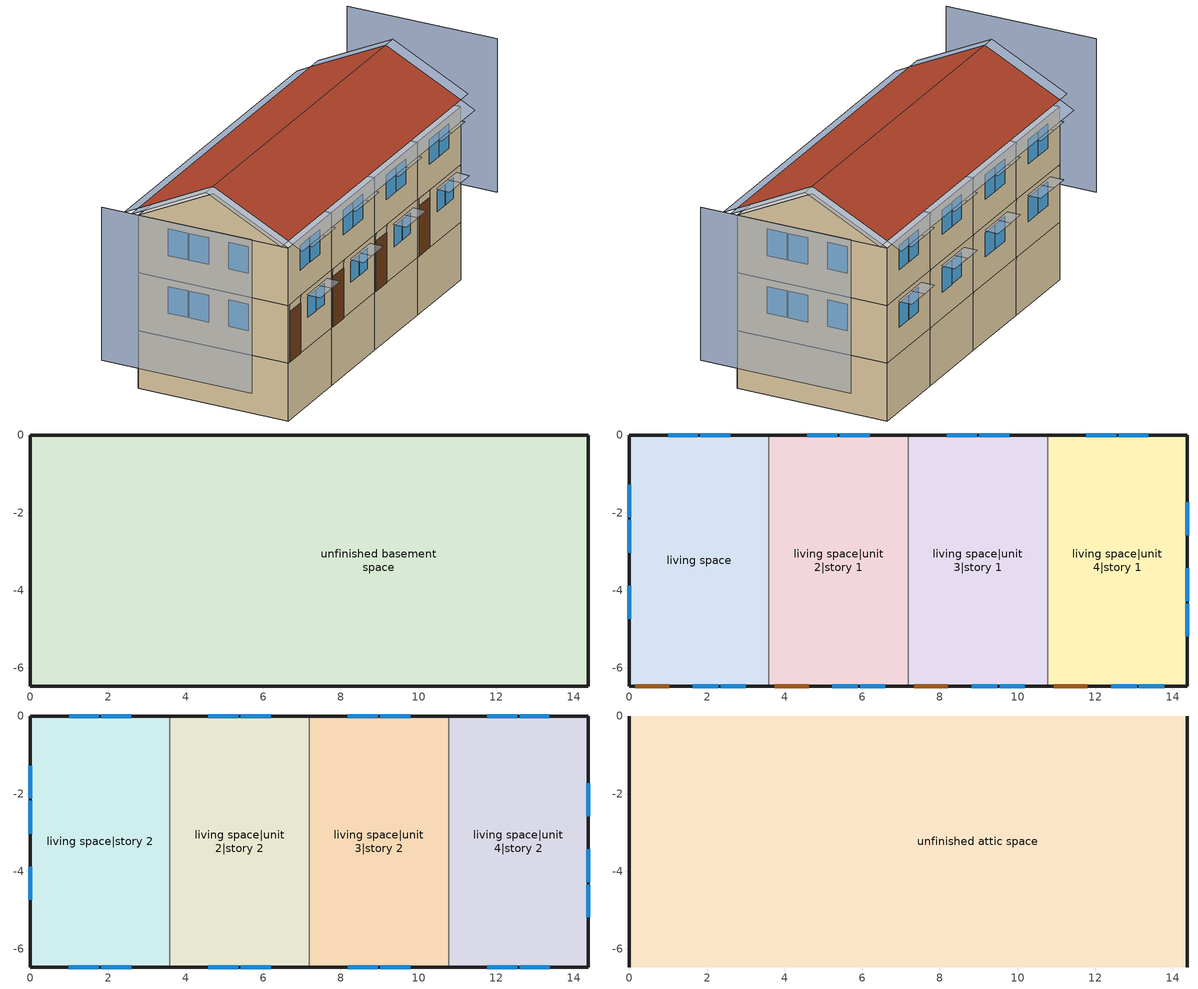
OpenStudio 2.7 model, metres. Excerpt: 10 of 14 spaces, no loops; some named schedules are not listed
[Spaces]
unfinished basement space
 floor foundation (FloorFndGrndUnfinB): 0,-6.47 0,0 3.59,0 3.59,-6.47 z-2.44
 floor foundation (FloorFndGrndUnfinB 3): 3.59,-6.47 3.59,0 7.18,0 7.18,-6.47 z-2.44
 floor foundation (FloorFndGrndUnfinB 1): 7.18,-6.47 7.18,0 10.78,0 10.78,-6.47 z-2.44
 floor foundation (FloorFndGrndUnfinB 2): 10.78,-6.47 10.78,0 14.37,0 14.37,-6.47 z-2.44
 wall foundation (WallFndGrndUnfinB): 3.59,0 0,0 0,-6.47 3.59,-6.47 z-2.44:0
 wall foundation (WallFndGrndUnfinB 3): 7.18,0 3.59,0 / 3.59,-6.47 7.18,-6.47 z-2.44:0
 wall foundation (WallFndGrndUnfinB 1): 10.78,0 7.18,0 / 7.18,-6.47 10.78,-6.47 z-2.44:0
 wall foundation (WallFndGrndUnfinB 2): 10.78,-6.47 14.37,-6.47 14.37,0 10.78,0 z-2.44:0
living space
 floor to unfinished basement space (FloorUnfinBInsFin Reversed): 0,-6.47 0,0 3.59,0 3.59,-6.47 z0
 wall outside (WallExtInsFin): 3.59,0 0,0 0,-6.47 0.13,-6.47 1.05,-6.47 3.59,-6.47 z0:2.44
 wall to living space|unit 2|story 1 (WallIntFinUninsFin Reversed): 3.59,-6.47 3.59,0 z0:2.44
 window (WindowConstruction): 1.64,-6.47 2.29,-6.47 / 2.35,-6.47 3,-6.47 z1.26:2.13; 2.6,0 1.83,0 / 1.77,0 1,0 z1.11:2.13; 0,-1.28 0,-2.12 / 0,-2.19 0,-3.03 / 0,-3.89 0,-4.73 z1.01:2.13
 door (Door): 0.15,-6.47 1.02,-6.47 z0:2.13
living space|unit 2|story 1
 floor to unfinished basement space (FloorUnfinBInsFin Reversed): 3.59,-6.47 3.59,0 7.18,0 7.18,-6.47 z0
 wall outside (WallExtInsFin): 7.18,0 3.59,0 / 3.59,-6.47 3.72,-6.47 4.64,-6.47 7.18,-6.47 z0:2.44
 wall to living space|unit 3|story 1 (WallIntFinUninsFin Reversed): 7.18,-6.47 7.18,0 z0:2.44
 window (WindowConstruction): 5.23,-6.47 5.88,-6.47 / 5.94,-6.47 6.6,-6.47 z1.26:2.13; 6.19,0 5.42,0 / 5.36,0 4.59,0 z1.11:2.13
 door (Door): 3.74,-6.47 4.62,-6.47 z0:2.13
living space|unit 3|story 1
 floor to unfinished basement space (FloorUnfinBInsFin Reversed): 7.18,-6.47 7.18,0 10.78,0 10.78,-6.47 z0
 wall outside (WallExtInsFin): 10.78,0 7.18,0 / 7.18,-6.47 7.31,-6.47 8.23,-6.47 10.78,-6.47 z0:2.44
 wall to living space|unit 4|story 1 (WallIntFinUninsFin Reversed): 10.78,-6.47 10.78,0 z0:2.44
 window (WindowConstruction): 8.82,-6.47 9.47,-6.47 / 9.54,-6.47 10.19,-6.47 z1.26:2.13; 9.78,0 9.01,0 / 8.95,0 8.18,0 z1.11:2.13
 door (Door): 7.34,-6.47 8.21,-6.47 z0:2.13
living space|unit 4|story 1
 floor to unfinished basement space (FloorUnfinBInsFin Reversed): 10.78,-6.47 10.78,0 14.37,0 14.37,-6.47 z0
 wall outside (WallExtInsFin): 10.78,-6.47 10.9,-6.47 11.82,-6.47 14.37,-6.47 14.37,0 10.78,0 z0:2.44
 window (WindowConstruction): 12.41,-6.47 13.07,-6.47 / 13.13,-6.47 13.78,-6.47 z1.26:2.13; 13.37,0 12.6,0 / 12.54,0 11.77,0 z1.11:2.13; 14.37,-5.18 14.37,-4.34 / 14.37,-4.28 14.37,-3.44 / 14.37,-2.58 14.37,-1.73 z1.01:2.13
 door (Door): 10.93,-6.47 11.8,-6.47 z0:2.13
living space|story 2
 floor to living space (FloorFinUninsFin): 0,-6.47 0,0 3.59,0 3.59,-6.47 z2.44
 wall outside (WallExtInsFin): 3.59,0 0,0 0,-6.47 3.59,-6.47 z2.44:4.88
 wall to living space|unit 2|story 2 (WallIntFinUninsFin Reversed): 3.59,-6.47 3.59,0 z2.44:4.88
 window (WindowConstruction): 0.99,-6.47 1.77,-6.47 / 1.83,-6.47 2.6,-6.47 z3.54:4.57; 2.6,0 1.83,0 / 1.77,0 1,0 z3.55:4.57; 0,-1.28 0,-2.12 / 0,-2.19 0,-3.03 / 0,-3.89 0,-4.73 z3.45:4.57
living space|unit 2|story 2
 floor to living space|unit 2|story 1 (FloorFinUninsFin): 3.59,-6.47 3.59,0 7.18,0 7.18,-6.47 z2.44
 wall outside (WallExtInsFin): 7.18,0 3.59,0 / 3.59,-6.47 7.18,-6.47 z2.44:4.88
 wall to living space|unit 3|story 2 (WallIntFinUninsFin Reversed): 7.18,-6.47 7.18,0 z2.44:4.88
 window (WindowConstruction): 4.58,-6.47 5.36,-6.47 / 5.42,-6.47 6.2,-6.47 z3.54:4.57; 6.19,0 5.42,0 / 5.36,0 4.59,0 z3.55:4.57
living space|unit 3|story 2
 floor to living space|unit 3|story 1 (FloorFinUninsFin): 7.18,-6.47 7.18,0 10.78,0 10.78,-6.47 z2.44
 wall outside (WallExtInsFin): 10.78,0 7.18,0 / 7.18,-6.47 10.78,-6.47 z2.44:4.88
 wall to living space|unit 4|story 2 (WallIntFinUninsFin Reversed): 10.78,-6.47 10.78,0 z2.44:4.88
 window (WindowConstruction): 8.17,-6.47 8.95,-6.47 / 9.01,-6.47 9.79,-6.47 z3.54:4.57; 9.78,0 9.01,0 / 8.95,0 8.18,0 z3.55:4.57
living space|unit 4|story 2
 floor to living space|unit 4|story 1 (FloorFinUninsFin): 10.78,-6.47 10.78,0 14.37,0 14.37,-6.47 z2.44
 wall outside (WallExtInsFin): 10.78,-6.47 14.37,-6.47 14.37,0 10.78,0 z2.44:4.88
 window (WindowConstruction): 11.76,-6.47 12.54,-6.47 / 12.6,-6.47 13.38,-6.47 z3.54:4.57; 13.37,0 12.6,0 / 12.54,0 11.77,0 z3.55:4.57; 14.37,-5.18 14.37,-4.34 / 14.37,-4.28 14.37,-3.44 / 14.37,-2.58 14.37,-1.73 z3.45:4.57
unfinished attic space
 floor to living space|story 2 (FloorFinInsUnfinAttic): 3.59,0 3.59,-6.47 0,-6.47 0,0 z4.88
 floor to living space|unit 2|story 2 (FloorFinInsUnfinAttic): 7.18,0 7.18,-6.47 3.59,-6.47 3.59,0 z4.88
 floor to living space|unit 3|story 2 (FloorFinInsUnfinAttic): 10.78,0 10.78,-6.47 7.18,-6.47 7.18,0 z4.88
 floor to living space|unit 4|story 2 (FloorFinInsUnfinAttic): 14.37,0 14.37,-6.47 10.78,-6.47 10.78,0 z4.88
 wall outside (WallExtUninsUnfin): 0,-3.23,6.49 0,0,4.88 0,-6.47,4.88; 14.37,-3.23,6.49 14.37,-6.47,4.88 14.37,0,4.88
 roof outside (RoofUnfinInsExt): 0,-3.23,6.8 14.37,-3.23,6.8 14.37,0,5.18 0,0,5.18; 14.37,-3.23,6.8 0,-3.23,6.8 0,-6.47,5.18 14.37,-6.47,5.18
shading: -3.05,0 -3.05,-6.47 / 17.42,-6.47 17.42,0 z0:6.49; -0.61,0,5.18 -0.61,-3.23,6.8 0,-3.23,6.8 0,0,5.18; 14.98,-3.23,6.8 14.98,0,5.18 14.37,0,5.18 14.37,-3.23,6.8; 14.37,0.61,4.88 0,0.61,4.88 0,0,5.18 14.37,0,5.18; 14.98,-6.47,5.18 14.98,-3.23,6.8 14.37,-3.23,6.8 14.37,-6.47,5.18; -0.61,-3.23,6.8 -0.61,-6.47,5.18 0,-6.47,5.18 0,-3.23,6.8; 0,-7.08,4.88 14.37,-7.08,4.88 14.37,-6.47,5.18 0,-6.47,5.18; 6.75,-6.47 5.79,-6.47 5.79,-7.08 6.75,-7.08 z2.29; 5.51,-6.47 4.43,-6.47 4.43,-7.08 5.51,-7.08 z4.72; 1.92,-6.47 0.84,-6.47 0.84,-7.08 1.92,-7.08 z4.72; 9.94,-6.47 8.86,-6.47 8.86,-7.08 9.94,-7.08 z4.72; 2.44,-6.47 1.48,-6.47 1.48,-7.08 2.44,-7.08 z2.29; 14.37,-1.58 14.37,-2.73 14.98,-2.73 14.98,-1.58 z2.29; 2.76,-6.47 1.67,-6.47 1.67,-7.08 2.76,-7.08 z4.72; 8.86,0 9.93,0 9.93,0.61 8.86,0.61 z4.72; 3.16,-6.47 2.2,-6.47 2.2,-7.08 3.16,-7.08 z2.29; 6.35,-6.47 5.27,-6.47 5.27,-7.08 6.35,-7.08 z4.72; 6.03,-6.47 5.08,-6.47 5.08,-7.08 6.03,-7.08 z2.29; 9.63,-6.47 8.67,-6.47 8.67,-7.08 9.63,-7.08 z2.29; 14.37,-3.29 14.37,-4.43 14.98,-4.43 14.98,-3.29 z4.72; 10.34,-6.47 9.38,-6.47 9.38,-7.08 10.34,-7.08 z2.29; 9.1,-6.47 8.02,-6.47 8.02,-7.08 9.1,-7.08 z4.72; 0,-4.88 0,-3.74 -0.61,-3.74 -0.61,-4.88 z2.29; 13.53,-6.47 12.45,-6.47 12.45,-7.08 13.53,-7.08 z4.72; 13.22,-6.47 12.26,-6.47 12.26,-7.08 13.22,-7.08 z2.29; 13.93,-6.47 12.97,-6.47 12.97,-7.08 13.93,-7.08 z2.29; 14.37,-4.19 14.37,-5.34 14.98,-5.34 14.98,-4.19 z4.72; 5.27,0 6.34,0 6.34,0.61 5.27,0.61 z4.72; 12.69,-6.47 11.61,-6.47 11.61,-7.08 12.69,-7.08 z4.72; 4.44,0 5.51,0 5.51,0.61 4.44,0.61 z4.72; 1.67,0 2.75,0 2.75,0.61 1.67,0.61 z2.29; 0.84,0 1.92,0 1.92,0.61 0.84,0.61 z2.29; 1.67,0 2.75,0 2.75,0.61 1.67,0.61 z4.72; 0.84,0 1.92,0 1.92,0.61 0.84,0.61 z4.72; 5.27,0 6.34,0 6.34,0.61 5.27,0.61 z2.29; 4.44,0 5.51,0 5.51,0.61 4.44,0.61 z2.29; 0,-3.18 0,-2.03 -0.61,-2.03 -0.61,-3.18 z4.72; 8.86,0 9.93,0 9.93,0.61 8.86,0.61 z2.29; 8.03,0 9.1,0 9.1,0.61 8.03,0.61 z2.29; 14.37,-3.29 14.37,-4.43 14.98,-4.43 14.98,-3.29 z2.29; 14.37,-4.19 14.37,-5.34 14.98,-5.34 14.98,-4.19 z2.29; 8.03,0 9.1,0 9.1,0.61 8.03,0.61 z4.72; 12.45,0 13.52,0 13.52,0.61 12.45,0.61 z2.29; 11.62,0 12.69,0 12.69,0.61 11.62,0.61 z2.29; 12.45,0 13.52,0 13.52,0.61 12.45,0.61 z4.72; 11.62,0 12.69,0 12.69,0.61 11.62,0.61 z4.72; 0,-2.28 0,-1.13 -0.61,-1.13 -0.61,-2.28 z2.29; 0,-3.18 0,-2.03 -0.61,-2.03 -0.61,-3.18 z2.29; 0,-2.28 0,-1.13 -0.61,-1.13 -0.61,-2.28 z4.72; 0,-4.88 0,-3.74 -0.61,-3.74 -0.61,-4.88 z4.72; 14.37,-1.58 14.37,-2.73 14.98,-2.73 14.98,-1.58 z4.72
[Site]
Denver Intl Ap_CO_USA: Latitude {deg}=39.83; Longitude {deg}=-104.65; Time Zone {hr}=-7; Elevation {m}=1650; Terrain=Suburbs
[ClimateZones]
Climate Zone Institution Name 2=Building America; Climate Zone Document Year 2=0; Climate Zone Value 2=Cold
[Site:WaterMainsTemperature]
Calculation Method=Correlation; Annual Average Outdoor Air Temperature {C}=10.8753; Maximum Difference In Monthly Average Outdoor Air Temperatures {deltaC}=23.1524
[Site:GroundTemperature:Deep]
10.8753, 10.8753, 10.8753, 10.8753, 10.8753, 10.8753, 10.8753, 10.8753, 10.8753, 10.8753, 10.8753, 10.8753
[Building]
Building 1: North Axis {deg}=270; Standards Number of Stories=3; Standards Number of Above Ground Stories=2; Standards Building Type=singlefamilyattached; Standards Number of Living Units=4
[SizingPeriod:DesignDay] Barometric Pressure {Pa}=83011.8; Wind Direction {deg}=0; Sky Clearness=0; Snow Indicator=0; Day of Month=21; Daylight Saving Time Indicator=0; Humidity Indicating Type=Wetbulb; Dry-Bulb Temperature Range Modifier Type=DefaultMultipliers; Solar Model Indicator=ASHRAEClearSky
Name | Maximum Dry-Bulb Temperature {C} | Daily Dry-Bulb Temperature Range {deltaC} | Humidity Indicating Conditions at Maximum Dry-Bulb | Wind Speed {m/s} | Month | Day Type
Ann Htg 99% Condns DB | -14 | 0 | -14 | 12 | 1 | WinterDesignDay
Ann Clg 1% Condns DB=>MWB | 33.2 | 15.2 | 15.6 | 4.2 | 7 | SummerDesignDay
[Material] Roughness=Rough
Name | Thickness {m} | Conductivity {W/m-K} | Density {kg/m3} | Specific Heat {J/kg-K} | Thermal Absorptance | Solar Absorptance | Visible Absorptance
FloorUAAdditionalCeilingIns | 0.12827 | 0.0411113 | 16.02 | 1046.75
FloorUATrussandIns | 0.0889 | 0.0436674 | 50.7834 | 1165.1
Drywall 0.5 in. | 0.0127 | 0.160291 | 801 | 837.4 | 0.9 | 0.5 | 0.1
Asphalt Shingles, Medium | 0.009525 | 0.162714 | 1121.4 | 1465.45 | 0.91 | 0.85 | 0.85
RoofSheathing | 0.01905 | 0.115458 | 512.64 | 1214.23
RoofUARoofIns | 0.18415 | 8.02397 | 37.0049 | 1207.88
Vinyl, Light | 0.009525 | 0.089435 | 177.822 | 1046.75 | 0.9 | 0.3 | 0.3
WallSheathing | 0.0127 | 0.115458 | 512.64 | 1214.23
WallStudAndCavity | 0.0889 | 0.054245 | 162.403 | 1178.92
WallStudAndCavity 1 | 0.0889 | 0.393744 | 83.0341 | 1211.67
WallStudAndCavity 2 | 0.0889 | 0.396154 | 83.0341 | 1211.67
res furniture material living space | 0.1524 | 0.115458 | 640.8 | 1214.23 | 0.9 | 0.6 | 0.1
FoundationExtVertIns; FoundationExtVertIns 1; FoundationExtVertIns 2; FoundationExtVertIns 3 | 0.051816 | 0.029427 | 32.04 | 1214.23
Concrete 8.0 in. | 0.2032 | 1.803125 | 2242.8 | 837.4 | 0.9
Concrete 4.0 in. | 0.1016 | 1.803125 | 2242.8 | 837.4 | 0.9
FloorIns | 0.23495 | 2.59817 | 67.691 | 1210.98
Wood Floor | 0.015875 | 0.115458 | 544.68 | 1214.23
Floor Covering | 0.0127 | 0.0433444 | 54.468 | 1339.84 | 0.9 | 0.9
FloorFinStudAndAirFloor | 0.1397 | 0.557395 | 67.691 | 1210.98
DoorMaterial | 0.04445 | 0.0612267 | 512.64 | 1214.23
[Construction]
FloorFinInsUnfinAttic: FloorUAAdditionalCeilingIns, FloorUATrussandIns, Drywall 0.5 in.
RoofUnfinInsExt: Asphalt Shingles, Medium, RoofSheathing, RoofUARoofIns
WallExtInsFin: Vinyl, Light, WallSheathing, WallStudAndCavity, Drywall 0.5 in.
WallExtUninsUnfin: Vinyl, Light, WallSheathing, WallStudAndCavity 1
WallIntFinUninsFin Reversed: Drywall 0.5 in., WallStudAndCavity 2, Vinyl, Light
res furniture construction living space; res furniture construction living space|story 2; res furniture construction living space|unit 2|story 2; res furniture construction living space|unit 2|story 1; res furniture construction living space|unit 3|story 1; res furniture construction living space|unit 3|story 2; res furniture construction living space|unit 4|story 1; res furniture construction living space|unit 4|story 2; res furniture construction unfinished basement space: res furniture material living space
WallFndGrndUnfinB; WallFndGrndUnfinB 1; WallFndGrndUnfinB 2; WallFndGrndUnfinB 3: Concrete 8.0 in.
FloorFndGrndUnfinB; FloorFndGrndUnfinB 1; FloorFndGrndUnfinB 2; FloorFndGrndUnfinB 3: Concrete 4.0 in.
FloorUnfinBInsFin Reversed: Floor Covering, Wood Floor, RoofSheathing, FloorIns
FloorFinUninsFin: Drywall 0.5 in., FloorFinStudAndAirFloor, RoofSheathing, Wood Floor, Floor Covering
WindowConstruction: WindowMaterial
Door: DoorMaterial
[WindowMaterial:Shade]
CoolingShade: Solar Transmittance=0.999; Solar Reflectance=0.00099; Visible Transmittance=0.999; Visible Reflectance=0.00099; Thermal Hemispherical Emissivity=1e-005; Thermal Transmittance=0.999; Thickness {m}=0.0001; Conductivity {W/m-K}=10000; Shade to Glass Distance {m}=0.001; Top Opening Multiplier=0; Bottom Opening Multiplier=0; Left-Side Opening Multiplier=0; Right-Side Opening Multiplier=0; Airflow Permeability=0
[WindowMaterial:SimpleGlazingSystem]
WindowMaterial: U-Factor {W/m2-K}=2.10086; Solar Heat Gain Coefficient=0.21
[ThermalZone] Use Ideal Air Loads=No
living zone: Thermostat=living zone temperature setpoint
living zone|unit 2: Thermostat=living zone|unit 2 temperature setpoint
living zone|unit 3: Thermostat=living zone|unit 3 temperature setpoint
living zone|unit 4: Thermostat=living zone|unit 4 temperature setpoint
unfinished basement zone; unfinished attic zone: 
res ds res fur gas asys ret air zone; res ds res fur gas_unit 3 asys ret air zone; res ds res fur gas_unit 2 asys ret air zone; res ds res fur gas_unit 4 asys ret air zone: Volume {m3}=0.25
[Space]
Name | Space Type | Thermal Zone | Building Unit
living space; living space|story 2 | Space Type 1 | living zone | unit 1
living space|unit 2|story 1; living space|unit 2|story 2 | Space Type 1 | living zone|unit 2 | unit 2
living space|unit 3|story 1; living space|unit 3|story 2 | Space Type 1 | living zone|unit 3 | unit 3
living space|unit 4|story 1; living space|unit 4|story 2 | Space Type 1 | living zone|unit 4 | unit 4
unfinished basement space | Space Type 2 | unfinished basement zone
unfinished attic space | Space Type 3 | unfinished attic zone
res ds res fur gas asys ret air space |  | res ds res fur gas asys ret air zone
res ds res fur gas_unit 3 asys ret air space |  | res ds res fur gas_unit 3 asys ret air zone
res ds res fur gas_unit 2 asys ret air space |  | res ds res fur gas_unit 2 asys ret air zone
res ds res fur gas_unit 4 asys ret air space |  | res ds res fur gas_unit 4 asys ret air zone
[SpaceType]
Name | Standards Space Type
Space Type 1 | living
Space Type 2 | unfinished basement
Space Type 3 | unfinished attic
[BuildingUnit] Building Unit Type=Residential
unit 1; unit 2; unit 3; unit 4
[People:Definition] Number of People Calculation Method=People; Number of People {people}=1.695; Fraction Radiant=0.319734; Sensible Heat Fraction=0.573; Carbon Dioxide Generation Rate {m3/s-W}=0; Enable ASHRAE 55 Comfort Warnings=No; Mean Radiant Temperature Calculation Type=ZoneAveraged
res occupants|living space|story 2; res occupants|living space; res occupants|unit 3|living space|unit 3|story 1; res occupants|unit 3|living space|unit 3|story 2; res occupants|unit 2|living space|unit 2|story 2; res occupants|unit 2|living space|unit 2|story 1; res occupants|unit 4|living space|unit 4|story 1; res occupants|unit 4|living space|unit 4|story 2
[People] Number of People Schedule=res occupants schedule; Activity Level Schedule=Schedule Ruleset 1; Multiplier=1
Name | People Definition | Space or SpaceType
res occupants|living space|story 2 | res occupants|living space|story 2 | living space|story 2
res occupants|living space | res occupants|living space | living space
res occupants|unit 3|living space|unit 3|story 1 | res occupants|unit 3|living space|unit 3|story 1 | living space|unit 3|story 1
res occupants|unit 3|living space|unit 3|story 2 | res occupants|unit 3|living space|unit 3|story 2 | living space|unit 3|story 2
res occupants|unit 2|living space|unit 2|story 2 | res occupants|unit 2|living space|unit 2|story 2 | living space|unit 2|story 2
res occupants|unit 2|living space|unit 2|story 1 | res occupants|unit 2|living space|unit 2|story 1 | living space|unit 2|story 1
res occupants|unit 4|living space|unit 4|story 1 | res occupants|unit 4|living space|unit 4|story 1 | living space|unit 4|story 1
res occupants|unit 4|living space|unit 4|story 2 | res occupants|unit 4|living space|unit 4|story 2 | living space|unit 4|story 2
[InternalMass:Definition] Design Level Calculation Method=SurfaceArea
Name | Construction | Surface Area {m2}
res furniture mass living space | res furniture construction living space | 9.290304
res furniture mass living space|story 2 | res furniture construction living space|story 2 | 9.290304
res furniture mass living space|unit 2|story 2 | res furniture construction living space|unit 2|story 2 | 9.290304
res furniture mass living space|unit 2|story 1 | res furniture construction living space|unit 2|story 1 | 9.290304
res furniture mass living space|unit 3|story 1 | res furniture construction living space|unit 3|story 1 | 9.2903
res furniture mass living space|unit 3|story 2 | res furniture construction living space|unit 3|story 2 | 9.2903
res furniture mass living space|unit 4|story 1 | res furniture construction living space|unit 4|story 1 | 9.2903
res furniture mass living space|unit 4|story 2 | res furniture construction living space|unit 4|story 2 | 9.2903
res furniture mass unfinished basement space | res furniture construction unfinished basement space | 37.1612
[InternalMass] Multiplier=1
Name | Internal Mass Definition | Space or SpaceType
res furniture mass living space | res furniture mass living space | living space
res furniture mass living space|story 2 | res furniture mass living space|story 2 | living space|story 2
res furniture mass living space|unit 2|story 2 | res furniture mass living space|unit 2|story 2 | living space|unit 2|story 2
res furniture mass living space|unit 2|story 1 | res furniture mass living space|unit 2|story 1 | living space|unit 2|story 1
res furniture mass living space|unit 3|story 1 | res furniture mass living space|unit 3|story 1 | living space|unit 3|story 1
res furniture mass living space|unit 3|story 2 | res furniture mass living space|unit 3|story 2 | living space|unit 3|story 2
res furniture mass living space|unit 4|story 1 | res furniture mass living space|unit 4|story 1 | living space|unit 4|story 1
res furniture mass living space|unit 4|story 2 | res furniture mass living space|unit 4|story 2 | living space|unit 4|story 2
res furniture mass unfinished basement space | res furniture mass unfinished basement space | unfinished basement space
[Foundation:Kiva] Exterior Vertical Insulation Depth {m}=2.4384; Wall Height Above Grade {m}=0.2032; Wall Depth Below Slab {m}=0.2032
Name | Exterior Vertical Insulation Material
Foundation Kiva 1 | FoundationExtVertIns
Foundation Kiva 2 | FoundationExtVertIns 1
Foundation Kiva 3 | FoundationExtVertIns 2
Foundation Kiva 4 | FoundationExtVertIns 3
[Foundation:Kiva:Settings]
Soil Conductivity {W/m-K}=1.731; Soil Density {kg/m3}=1842.3; Soil Specific Heat {J/kg-K}=418.7; Ground Solar Absorptivity=0.9; Ground Thermal Absorptivity=0.9; Ground Surface Roughness {m}=0.03; Far-Field Width {m}=40; Deep-Ground Boundary Condition=ZeroFlux; Deep-Ground Depth {m}=40; Minimum Cell Dimension {m}=0.02; Maximum Cell Growth Coefficient=1.5; Simulation Timestep=Hourly
[SurfaceProperty:ExposedFoundationPerimeter] Exposed Perimeter Calculation Method=TotalExposedPerimeter
Name | Total Exposed Perimeter {m}
Surface 69; Surface 87 | 13.65
Surface 81; Surface 75 | 7.1842
[ShadingControl]
WindowShadingControl: Shading Type=InteriorShade; Shading Device Material=CoolingShade; Shading Control Type=OnIfScheduleAllows; Schedule=Window shading schedule; Shading Control Is Scheduled=Yes
[ThermostatSetpoint:DualSetpoint] Heating Setpoint Temperature Schedule=res heating setpoint; Cooling Setpoint Temperature Schedule=res cooling setpoint
living zone|unit 2 temperature setpoint; living zone temperature setpoint; living zone|unit 3 temperature setpoint; living zone|unit 4 temperature setpoint
[ElectricEquipment:Definition] Design Level Calculation Method=EquipmentLevel
Name | Design Level {W} | Fraction Latent | Fraction Radiant | Fraction Lost
res refrig; res refrig|unit 3; res refrig|unit 2; res refrig|unit 4 | 65.0889 | 0 | 0 | 0
res misc plug loads|living space|story 2; res misc plug loads|living space; res misc plug loads|unit 3|living space|unit 3|story 1; res misc plug loads|unit 3|living space|unit 3|story 2; res misc plug loads|unit 2|living space|unit 2|story 2; res misc plug loads|unit 2|living space|unit 2|story 1; res misc plug loads|unit 4|living space|unit 4|story 1; res misc plug loads|unit 4|living space|unit 4|story 2 | 163.321 | 0.021 | 0.558 | 0.049
res infil_1 house fan; res infil_1 range fan; res infil_1 bath fan; res infil_3 house fan; res infil_3 range fan; res infil_3 bath fan; res infil_2 house fan; res infil_2 range fan; res infil_2 bath fan; res infil_4 house fan; res infil_4 range fan; res infil_4 bath fan | 0 | 0 | 0 | 1
[ElectricEquipment]
Name | Electric Equipment Definition | Space or SpaceType | Schedule
res refrig | res refrig | living space|story 2 | res refrig schedule
res refrig|unit 3 | res refrig|unit 3 | living space|unit 3|story 1 | res refrig schedule
res refrig|unit 2 | res refrig|unit 2 | living space|unit 2|story 2 | res refrig schedule
res refrig|unit 4 | res refrig|unit 4 | living space|unit 4|story 1 | res refrig schedule
res misc plug loads|living space|story 2 | res misc plug loads|living space|story 2 | living space|story 2 | res misc plug loads schedule
res misc plug loads|living space | res misc plug loads|living space | living space | res misc plug loads schedule
res misc plug loads|unit 3|living space|unit 3|story 1 | res misc plug loads|unit 3|living space|unit 3|story 1 | living space|unit 3|story 1 | res misc plug loads schedule
res misc plug loads|unit 3|living space|unit 3|story 2 | res misc plug loads|unit 3|living space|unit 3|story 2 | living space|unit 3|story 2 | res misc plug loads schedule
res misc plug loads|unit 2|living space|unit 2|story 2 | res misc plug loads|unit 2|living space|unit 2|story 2 | living space|unit 2|story 2 | res misc plug loads schedule
res misc plug loads|unit 2|living space|unit 2|story 1 | res misc plug loads|unit 2|living space|unit 2|story 1 | living space|unit 2|story 1 | res misc plug loads schedule
res misc plug loads|unit 4|living space|unit 4|story 1 | res misc plug loads|unit 4|living space|unit 4|story 1 | living space|unit 4|story 1 | res misc plug loads schedule
res misc plug loads|unit 4|living space|unit 4|story 2 | res misc plug loads|unit 4|living space|unit 4|story 2 | living space|unit 4|story 2 | res misc plug loads schedule
res infil_1 house fan | res infil_1 house fan | living space|story 2 | Always On Discrete
res infil_1 range fan | res infil_1 range fan | living space|story 2 | Always On Discrete
res infil_1 bath fan | res infil_1 bath fan | living space|story 2 | Always On Discrete
res infil_3 house fan | res infil_3 house fan | living space|unit 3|story 1 | Always On Discrete
res infil_3 range fan | res infil_3 range fan | living space|unit 3|story 1 | Always On Discrete
res infil_3 bath fan | res infil_3 bath fan | living space|unit 3|story 1 | Always On Discrete
res infil_2 house fan | res infil_2 house fan | living space|unit 2|story 2 | Always On Discrete
res infil_2 range fan | res infil_2 range fan | living space|unit 2|story 2 | Always On Discrete
res infil_2 bath fan | res infil_2 bath fan | living space|unit 2|story 2 | Always On Discrete
res infil_4 house fan | res infil_4 house fan | living space|unit 4|story 1 | Always On Discrete
res infil_4 range fan | res infil_4 range fan | living space|unit 4|story 1 | Always On Discrete
res infil_4 bath fan | res infil_4 bath fan | living space|unit 4|story 1 | Always On Discrete
[Lights:Definition] Design Level Calculation Method=LightingLevel; Lighting Level {W}=91.1261; Fraction Radiant=0.6; Fraction Visible=0.2; Return Air Fraction=0
res lighting living space|story 2; res lighting living space; res lighting|unit 3 living space|unit 3|story 1; res lighting|unit 3 living space|unit 3|story 2; res lighting|unit 2 living space|unit 2|story 2; res lighting|unit 2 living space|unit 2|story 1; res lighting|unit 4 living space|unit 4|story 1; res lighting|unit 4 living space|unit 4|story 2
[Lights] Schedule=res lighting schedule; Fraction Replaceable=1
Name | Lights Definition | Space or SpaceType
res lighting living space|story 2 | res lighting living space|story 2 | living space|story 2
res lighting living space | res lighting living space | living space
res lighting|unit 3 living space|unit 3|story 1 | res lighting|unit 3 living space|unit 3|story 1 | living space|unit 3|story 1
res lighting|unit 3 living space|unit 3|story 2 | res lighting|unit 3 living space|unit 3|story 2 | living space|unit 3|story 2
res lighting|unit 2 living space|unit 2|story 2 | res lighting|unit 2 living space|unit 2|story 2 | living space|unit 2|story 2
res lighting|unit 2 living space|unit 2|story 1 | res lighting|unit 2 living space|unit 2|story 1 | living space|unit 2|story 1
res lighting|unit 4 living space|unit 4|story 1 | res lighting|unit 4 living space|unit 4|story 1 | living space|unit 4|story 1
res lighting|unit 4 living space|unit 4|story 2 | res lighting|unit 4 living space|unit 4|story 2 | living space|unit 4|story 2
[Exterior:Lights:Definition]
res lighting exterior: Design Level {W}=87.3605
[Exterior:Lights]
res lighting exterior: Exterior Lights Definition=res lighting exterior; Schedule=res lighting schedule
[SpaceInfiltration:DesignFlowRate] Schedule=Always On Discrete
Name | Space or SpaceType | Design Flow Rate Calculation Method | Air Changes per Hour {1/hr} | Constant Term Coefficient | Temperature Term Coefficient | Velocity Term Coefficient | Velocity Squared Term Coefficient | Design Flow Rate {m3/s}
res infil|unfinished basement space | unfinished basement space | AirChanges/Hour | 0.1 | 1 | 0 | 0 | 0
res nv_1 flow; res infil_1 flow | living space|story 2 | Flow/Space |  |  |  |  |  | 0
res nv_3 flow; res infil_3 flow | living space|unit 3|story 1 | Flow/Space |  |  |  |  |  | 0
res nv_2 flow; res infil_2 flow | living space|unit 2|story 2 | Flow/Space |  |  |  |  |  | 0
res nv_4 flow; res infil_4 flow | living space|unit 4|story 1 | Flow/Space |  |  |  |  |  | 0
[SpaceInfiltration:EffectiveLeakageArea]
res infil|unfinished attic space: Space or SpaceType=unfinished attic space; Schedule=Always On Discrete; Effective Air Leakage Area {cm2}=3093.67; Stack Coefficient=0.000133517; Wind Coefficient=2.16931e-05
[OtherEquipment:Definition] Design Level Calculation Method=EquipmentLevel; Design Level {W}=0
res ds res fur gas asys SupSLkToLvEq; res ds res fur gas asys SupLatLkToLvEq; res ds res fur gas asys SupDCnToLvEq; res ds res fur gas asys SupDCnToAhEq; res ds res fur gas asys RetDCnToPlEq; res ds res fur gas asys RetDCnToAhEquip; res ds res fur gas asys SupSLkToAhEq; res ds res fur gas asys SupLatLkToAhEq; res ds res fur gas asys RetSLkEq; res ds res fur gas asys RetLatLkEq; res ds res fur gas_unit 3 asys SupSLkToLvEq; res ds res fur gas_unit 3 asys SupLatLkToLvEq; res ds res fur gas_unit 3 asys SupDCnToLvEq; res ds res fur gas_unit 3 asys SupDCnToAhEq; res ds res fur gas_unit 3 asys RetDCnToPlEq; res ds res fur gas_unit 3 asys RetDCnToAhEquip; res ds res fur gas_unit 3 asys SupSLkToAhEq; res ds res fur gas_unit 3 asys SupLatLkToAhEq; res ds res fur gas_unit 3 asys RetSLkEq; res ds res fur gas_unit 3 asys RetLatLkEq; res ds res fur gas_unit 2 asys SupSLkToLvEq; res ds res fur gas_unit 2 asys SupLatLkToLvEq; res ds res fur gas_unit 2 asys SupDCnToLvEq; res ds res fur gas_unit 2 asys SupDCnToAhEq; res ds res fur gas_unit 2 asys RetDCnToPlEq; res ds res fur gas_unit 2 asys RetDCnToAhEquip; res ds res fur gas_unit 2 asys SupSLkToAhEq; res ds res fur gas_unit 2 asys SupLatLkToAhEq; res ds res fur gas_unit 2 asys RetSLkEq; res ds res fur gas_unit 2 asys RetLatLkEq; res ds res fur gas_unit 4 asys SupSLkToLvEq; res ds res fur gas_unit 4 asys SupLatLkToLvEq; res ds res fur gas_unit 4 asys SupDCnToLvEq; res ds res fur gas_unit 4 asys SupDCnToAhEq; res ds res fur gas_unit 4 asys RetDCnToPlEq; res ds res fur gas_unit 4 asys RetDCnToAhEquip; res ds res fur gas_unit 4 asys SupSLkToAhEq; res ds res fur gas_unit 4 asys SupLatLkToAhEq; res ds res fur gas_unit 4 asys RetSLkEq; res ds res fur gas_unit 4 asys RetLatLkEq
[OtherEquipment] Schedule=Always On Discrete; Fuel Type=None
Name | Other Equipment Definition | Space or SpaceType
res ds res fur gas asys SupSLkToLvEq | res ds res fur gas asys SupSLkToLvEq | living space|story 2
res ds res fur gas asys SupLatLkToLvEq | res ds res fur gas asys SupLatLkToLvEq | living space|story 2
res ds res fur gas asys SupDCnToLvEq | res ds res fur gas asys SupDCnToLvEq | living space|story 2
res ds res fur gas asys SupDCnToAhEq | res ds res fur gas asys SupDCnToAhEq | unfinished basement space
res ds res fur gas asys RetDCnToPlEq | res ds res fur gas asys RetDCnToPlEq | res ds res fur gas asys ret air space
res ds res fur gas asys RetDCnToAhEquip | res ds res fur gas asys RetDCnToAhEquip | unfinished basement space
res ds res fur gas asys SupSLkToAhEq | res ds res fur gas asys SupSLkToAhEq | unfinished basement space
res ds res fur gas asys SupLatLkToAhEq | res ds res fur gas asys SupLatLkToAhEq | unfinished basement space
res ds res fur gas asys RetSLkEq | res ds res fur gas asys RetSLkEq | res ds res fur gas asys ret air space
res ds res fur gas asys RetLatLkEq | res ds res fur gas asys RetLatLkEq | res ds res fur gas asys ret air space
res ds res fur gas_unit 3 asys SupSLkToLvEq | res ds res fur gas_unit 3 asys SupSLkToLvEq | living space|unit 3|story 1
res ds res fur gas_unit 3 asys SupLatLkToLvEq | res ds res fur gas_unit 3 asys SupLatLkToLvEq | living space|unit 3|story 1
res ds res fur gas_unit 3 asys SupDCnToLvEq | res ds res fur gas_unit 3 asys SupDCnToLvEq | living space|unit 3|story 1
res ds res fur gas_unit 3 asys SupDCnToAhEq | res ds res fur gas_unit 3 asys SupDCnToAhEq | unfinished basement space
res ds res fur gas_unit 3 asys RetDCnToPlEq | res ds res fur gas_unit 3 asys RetDCnToPlEq | res ds res fur gas_unit 3 asys ret air space
res ds res fur gas_unit 3 asys RetDCnToAhEquip | res ds res fur gas_unit 3 asys RetDCnToAhEquip | unfinished basement space
res ds res fur gas_unit 3 asys SupSLkToAhEq | res ds res fur gas_unit 3 asys SupSLkToAhEq | unfinished basement space
res ds res fur gas_unit 3 asys SupLatLkToAhEq | res ds res fur gas_unit 3 asys SupLatLkToAhEq | unfinished basement space
res ds res fur gas_unit 3 asys RetSLkEq | res ds res fur gas_unit 3 asys RetSLkEq | res ds res fur gas_unit 3 asys ret air space
res ds res fur gas_unit 3 asys RetLatLkEq | res ds res fur gas_unit 3 asys RetLatLkEq | res ds res fur gas_unit 3 asys ret air space
res ds res fur gas_unit 2 asys SupSLkToLvEq | res ds res fur gas_unit 2 asys SupSLkToLvEq | living space|unit 2|story 2
res ds res fur gas_unit 2 asys SupLatLkToLvEq | res ds res fur gas_unit 2 asys SupLatLkToLvEq | living space|unit 2|story 2
res ds res fur gas_unit 2 asys SupDCnToLvEq | res ds res fur gas_unit 2 asys SupDCnToLvEq | living space|unit 2|story 2
res ds res fur gas_unit 2 asys SupDCnToAhEq | res ds res fur gas_unit 2 asys SupDCnToAhEq | unfinished basement space
res ds res fur gas_unit 2 asys RetDCnToPlEq | res ds res fur gas_unit 2 asys RetDCnToPlEq | res ds res fur gas_unit 2 asys ret air space
res ds res fur gas_unit 2 asys RetDCnToAhEquip | res ds res fur gas_unit 2 asys RetDCnToAhEquip | unfinished basement space
res ds res fur gas_unit 2 asys SupSLkToAhEq | res ds res fur gas_unit 2 asys SupSLkToAhEq | unfinished basement space
res ds res fur gas_unit 2 asys SupLatLkToAhEq | res ds res fur gas_unit 2 asys SupLatLkToAhEq | unfinished basement space
res ds res fur gas_unit 2 asys RetSLkEq | res ds res fur gas_unit 2 asys RetSLkEq | res ds res fur gas_unit 2 asys ret air space
res ds res fur gas_unit 2 asys RetLatLkEq | res ds res fur gas_unit 2 asys RetLatLkEq | res ds res fur gas_unit 2 asys ret air space
res ds res fur gas_unit 4 asys SupSLkToLvEq | res ds res fur gas_unit 4 asys SupSLkToLvEq | living space|unit 4|story 1
res ds res fur gas_unit 4 asys SupLatLkToLvEq | res ds res fur gas_unit 4 asys SupLatLkToLvEq | living space|unit 4|story 1
res ds res fur gas_unit 4 asys SupDCnToLvEq | res ds res fur gas_unit 4 asys SupDCnToLvEq | living space|unit 4|story 1
res ds res fur gas_unit 4 asys SupDCnToAhEq | res ds res fur gas_unit 4 asys SupDCnToAhEq | unfinished basement space
res ds res fur gas_unit 4 asys RetDCnToPlEq | res ds res fur gas_unit 4 asys RetDCnToPlEq | res ds res fur gas_unit 4 asys ret air space
res ds res fur gas_unit 4 asys RetDCnToAhEquip | res ds res fur gas_unit 4 asys RetDCnToAhEquip | unfinished basement space
res ds res fur gas_unit 4 asys SupSLkToAhEq | res ds res fur gas_unit 4 asys SupSLkToAhEq | unfinished basement space
res ds res fur gas_unit 4 asys SupLatLkToAhEq | res ds res fur gas_unit 4 asys SupLatLkToAhEq | unfinished basement space
res ds res fur gas_unit 4 asys RetSLkEq | res ds res fur gas_unit 4 asys RetSLkEq | res ds res fur gas_unit 4 asys ret air space
res ds res fur gas_unit 4 asys RetLatLkEq | res ds res fur gas_unit 4 asys RetLatLkEq | res ds res fur gas_unit 4 asys ret air space
[ZoneMixing] Schedule=Always On Continuous; Design Flow Rate Calculation Method=Flow/Zone; Design Flow Rate {m3/s}=0
Name | Zone | Source Zone
res ds res fur gas asys AhToLivMix | living zone | unfinished basement zone
res ds res fur gas asys LivToAhMix | unfinished basement zone | living zone
res ds res fur gas_unit 3 asys AhToLivMix | living zone|unit 3 | unfinished basement zone
res ds res fur gas_unit 3 asys LivToAhMix | unfinished basement zone | living zone|unit 3
res ds res fur gas_unit 2 asys AhToLivMix | living zone|unit 2 | unfinished basement zone
res ds res fur gas_unit 2 asys LivToAhMix | unfinished basement zone | living zone|unit 2
res ds res fur gas_unit 4 asys AhToLivMix | living zone|unit 4 | unfinished basement zone
res ds res fur gas_unit 4 asys LivToAhMix | unfinished basement zone | living zone|unit 4
[Schedule:Ruleset]
Name | Default Day Schedule | Summer Design Day Schedule | Winter Design Day Schedule
res occupants schedule | Schedule Day 3 | res occupants schedule summer design | res occupants schedule winter design
Schedule Ruleset 1 | Schedule Day 4
Window shading schedule | Schedule Day 11
res heating setpoint | Schedule Day 6 | res heating setpoint summer design | res heating setpoint winter design
res cooling setpoint | Schedule Day 7 | res cooling setpoint summer design | res cooling setpoint winter design
res refrig schedule | Schedule Day 8 | res refrig schedule summer design | res refrig schedule winter design
res lighting schedule | Schedule Day 19 | res lighting schedule summer design | res lighting schedule winter design
res misc plug loads schedule | Schedule Day 28 | res misc plug loads schedule summer design | res misc plug loads schedule winter design
[Schedule:Day]
Schedule Day 3; res occupants schedule winter design; Schedule Day 11; Window shading schedule allday1; Window shading schedule allday2; Window shading schedule allday3; Window shading schedule allday4; Window shading schedule allday11; Window shading schedule allday12; Schedule Day 6; Schedule Day 7; Schedule Day 8; res refrig schedule winter design; Schedule Day 19; res lighting schedule winter design; Schedule Day 28; res misc plug loads schedule winter design: 24, 0, 0
res occupants schedule allday1; res occupants schedule allday2; res occupants schedule allday3; res occupants schedule allday4; res occupants schedule allday5; res occupants schedule allday6; res occupants schedule allday7; res occupants schedule allday8; res occupants schedule allday9; res occupants schedule allday10; res occupants schedule allday11; res occupants schedule allday12: 7, 0, 1, 8, 0, 0.88, 9, 0, 0.41, 16, 0, 0.24, 17, 0, 0.29, 18, 0, 0.55, 21, 0, 0.9, 24, 0, 1
res occupants schedule summer design; Window shading schedule allday5; Window shading schedule allday6; Window shading schedule allday7; Window shading schedule allday8; Window shading schedule allday9; Window shading schedule allday10; res refrig schedule summer design; res lighting schedule summer design; res misc plug loads schedule summer design: 24, 0, 1
Schedule Day 4: 24, 0, 112.539
res heating setpoint winter design; res cooling setpoint winter design: 24, 0, 21.1111
res heating setpoint summer design; res cooling setpoint summer design: 24, 0, 23.8889
res refrig schedule allday1; res refrig schedule allday12: 1, 0, 0.610949, 2, 0, 0.595675, 3, 0, 0.580401, 4, 0, 0.565128, 6, 0, 0.549854, 7, 0, 0.580401, 8, 0, 0.610949, 10, 0, 0.626223, 12, 0, 0.610949, 15, 0, 0.641496, 16, 0, 0.626223, 17, 0, 0.672044, 18, 0, 0.733139, 19, 0, 0.763686, 20, 0, 0.733139, 21, 0, 0.717865, 22, 0, 0.702591, 23, 0, 0.672044, 24, 0, 0.626223
res refrig schedule allday2: 1, 0, 0.609489, 2, 0, 0.594252, 3, 0, 0.579015, 4, 0, 0.563777, 6, 0, 0.54854, 7, 0, 0.579015, 8, 0, 0.609489, 10, 0, 0.624726, 12, 0, 0.609489, 15, 0, 0.639964, 16, 0, 0.624726, 17, 0, 0.670438, 18, 0, 0.731387, 19, 0, 0.761861, 20, 0, 0.731387, 21, 0, 0.71615, 22, 0, 0.700912, 23, 0, 0.670438, 24, 0, 0.624726
res refrig schedule allday3; res refrig schedule allday4; res refrig schedule allday5: 1, 0, 0.791241, 2, 0, 0.77146, 3, 0, 0.751679, 4, 0, 0.731898, 6, 0, 0.712117, 7, 0, 0.751679, 8, 0, 0.791241, 10, 0, 0.811022, 12, 0, 0.791241, 15, 0, 0.830803, 16, 0, 0.811022, 17, 0, 0.870365, 18, 0, 0.949489, 19, 0, 0.989051, 20, 0, 0.949489, 21, 0, 0.929708, 22, 0, 0.909927, 23, 0, 0.870365, 24, 0, 0.811022
res refrig schedule allday6; res refrig schedule allday7; res refrig schedule allday8; res refrig schedule allday9: 1, 0, 0.8, 2, 0, 0.78, 3, 0, 0.76, 4, 0, 0.74, 6, 0, 0.72, 7, 0, 0.76, 8, 0, 0.8, 10, 0, 0.82, 12, 0, 0.8, 15, 0, 0.84, 16, 0, 0.82, 17, 0, 0.88, 18, 0, 0.96, 19, 0, 1, 20, 0, 0.96, 21, 0, 0.94, 22, 0, 0.92, 23, 0, 0.88, 24, 0, 0.82
res refrig schedule allday10: 1, 0, 0.679562, 2, 0, 0.662573, 3, 0, 0.645584, 4, 0, 0.628595, 6, 0, 0.611606, 7, 0, 0.645584, 8, 0, 0.679562, 10, 0, 0.696551, 12, 0, 0.679562, 15, 0, 0.71354, 16, 0, 0.696551, 17, 0, 0.747518, 18, 0, 0.815474, 19, 0, 0.849453, 20, 0, 0.815474, 21, 0, 0.798485, 22, 0, 0.781496, 23, 0, 0.747518, 24, 0, 0.696551
res refrig schedule allday11: 1, 0, 0.675182, 2, 0, 0.658303, 3, 0, 0.641423, 4, 0, 0.624544, 6, 0, 0.607664, 7, 0, 0.641423, 8, 0, 0.675182, 10, 0, 0.692062, 12, 0, 0.675182, 15, 0, 0.708942, 16, 0, 0.692062, 17, 0, 0.742701, 18, 0, 0.810219, 19, 0, 0.843978, 20, 0, 0.810219, 21, 0, 0.793339, 22, 0, 0.77646, 23, 0, 0.742701, 24, 0, 0.692062
res lighting schedule allday1: 1, 0, 0.123751, 2, 0, 0.0742506, 4, 0, 0.0495004, 5, 0, 0.0550333, 6, 0, 0.151005, 7, 0, 0.354518, 8, 0, 0.448634, 9, 0, 0.476771, 10, 0, 0.490088, 11, 0, 0.476763, 12, 0, 0.458301, 13, 0, 0.444976, 14, 0, 0.441055, 15, 0, 0.447927, 16, 0, 0.48986, 17, 0, 0.601585, 18, 0, 0.797807, 19, 0, 0.978646, 20, 0, 0.990805, 21, 0, 0.822578, 22, 0, 0.620621, 23, 0, 0.536431, 24, 0, 0.249225
res lighting schedule allday2: 1, 0, 0.123751, 2, 0, 0.0742506, 4, 0, 0.0495004, 5, 0, 0.0547503, 6, 0, 0.149594, 7, 0, 0.351204, 8, 0, 0.44444, 9, 0, 0.470027, 10, 0, 0.480931, 11, 0, 0.467731, 12, 0, 0.449442, 13, 0, 0.436241, 14, 0, 0.432357, 15, 0, 0.435458, 16, 0, 0.457541, 17, 0, 0.526174, 18, 0, 0.674382, 19, 0, 0.867815, 20, 0, 0.979613, 21, 0, 0.912905, 22, 0, 0.727145, 23, 0, 0.638088, 24, 0, 0.249225
res misc plug loads schedule allday1; res misc plug loads schedule allday12: 1, 0, 0.655649, 2, 0, 0.618183, 3, 0, 0.599451, 4, 0, 0.580718, 5, 0, 0.599451, 6, 0, 0.618183, 7, 0, 0.693115, 8, 0, 0.786779, 11, 0, 0.805512, 12, 0, 0.824245, 14, 0, 0.842977, 15, 0, 0.824245, 16, 0, 0.86171, 17, 0, 0.899176, 18, 0, 0.974107, 19, 0, 0.99284, 20, 0, 0.936642, 21, 0, 0.880443, 22, 0, 0.842977, 23, 0, 0.749313, 24, 0, 0.674382
res misc plug loads schedule allday2: 1, 0, 0.660377, 2, 0, 0.622642, 3, 0, 0.603774, 4, 0, 0.584906, 5, 0, 0.603774, 6, 0, 0.622642, 7, 0, 0.698113, 8, 0, 0.792453, 11, 0, 0.811321, 12, 0, 0.830189, 14, 0, 0.849057, 15, 0, 0.830189, 16, 0, 0.867925, 17, 0, 0.90566, 18, 0, 0.981132, 19, 0, 1, 20, 0, 0.943396, 21, 0, 0.886792, 22, 0, 0.849057, 23, 0, 0.754717, 24, 0, 0.679245
res misc plug loads schedule allday3; res misc plug loads schedule allday5: 1, 0, 0.521682, 2, 0, 0.491872, 3, 0, 0.476967, 4, 0, 0.462062, 5, 0, 0.476967, 6, 0, 0.491872, 7, 0, 0.551493, 8, 0, 0.626019, 11, 0, 0.640924, 12, 0, 0.655829, 14, 0, 0.670734, 15, 0, 0.655829, 16, 0, 0.68564, 17, 0, 0.71545, 18, 0, 0.775071, 19, 0, 0.789976, 20, 0, 0.745261, 21, 0, 0.700545, 22, 0, 0.670734, 23, 0, 0.596208, 24, 0, 0.536588
res misc plug loads schedule allday4: 1, 0, 0.519581, 2, 0, 0.489891, 3, 0, 0.475045, 4, 0, 0.4602, 5, 0, 0.475045, 6, 0, 0.489891, 7, 0, 0.549271, 8, 0, 0.623497, 11, 0, 0.638342, 12, 0, 0.653187, 14, 0, 0.668033, 15, 0, 0.653187, 16, 0, 0.682878, 17, 0, 0.712568, 18, 0, 0.771949, 19, 0, 0.786794, 20, 0, 0.742258, 21, 0, 0.697723, 22, 0, 0.668033, 23, 0, 0.593807, 24, 0, 0.534426
res misc plug loads schedule allday6; res misc plug loads schedule allday9: 1, 0, 0.434473, 2, 0, 0.409646, 3, 0, 0.397232, 4, 0, 0.384819, 5, 0, 0.397232, 6, 0, 0.409646, 7, 0, 0.4593, 8, 0, 0.521367, 11, 0, 0.533781, 12, 0, 0.546194, 14, 0, 0.558608, 15, 0, 0.546194, 16, 0, 0.571021, 17, 0, 0.595848, 18, 0, 0.645502, 19, 0, 0.657916, 20, 0, 0.620675, 21, 0, 0.583435, 22, 0, 0.558608, 23, 0, 0.49654, 24, 0, 0.446886
res misc plug loads schedule allday7; res misc plug loads schedule allday8: 1, 0, 0.43132, 2, 0, 0.406674, 3, 0, 0.39435, 4, 0, 0.382027, 5, 0, 0.39435, 6, 0, 0.406674, 7, 0, 0.455967, 8, 0, 0.517585, 11, 0, 0.529908, 12, 0, 0.542231, 14, 0, 0.554555, 15, 0, 0.542231, 16, 0, 0.566878, 17, 0, 0.591525, 18, 0, 0.640819, 19, 0, 0.653142, 20, 0, 0.616172, 21, 0, 0.579202, 22, 0, 0.554555, 23, 0, 0.492938, 24, 0, 0.443644
res misc plug loads schedule allday10: 1, 0, 0.520106, 2, 0, 0.490386, 3, 0, 0.475526, 4, 0, 0.460666, 5, 0, 0.475526, 6, 0, 0.490386, 7, 0, 0.549827, 8, 0, 0.624128, 11, 0, 0.638988, 12, 0, 0.653848, 14, 0, 0.668708, 15, 0, 0.653848, 16, 0, 0.683568, 17, 0, 0.713289, 18, 0, 0.772729, 19, 0, 0.787589, 20, 0, 0.743009, 21, 0, 0.698428, 22, 0, 0.668708, 23, 0, 0.594407, 24, 0, 0.534966
res misc plug loads schedule allday11: 1, 0, 0.51853, 2, 0, 0.4889, 3, 0, 0.474085, 4, 0, 0.45927, 5, 0, 0.474085, 6, 0, 0.4889, 7, 0, 0.54816, 8, 0, 0.622236, 11, 0, 0.637051, 12, 0, 0.651867, 14, 0, 0.666682, 15, 0, 0.651867, 16, 0, 0.681497, 17, 0, 0.711127, 18, 0, 0.770388, 19, 0, 0.785203, 20, 0, 0.740757, 21, 0, 0.696312, 22, 0, 0.666682, 23, 0, 0.592606, 24, 0, 0.533345
[Schedule:Rule] Apply Sunday=Yes; Apply Monday=Yes; Apply Tuesday=Yes; Apply Wednesday=Yes; Apply Thursday=Yes; Apply Friday=Yes; Apply Saturday=Yes; Date Specification Type=DateRange; Start Day=1
Name | Schedule Ruleset | Rule Order | Day Schedule | Start Month | End Month | End Day
res occupants schedule allday ruleset1 | res occupants schedule | 11 | res occupants schedule allday1 | 1 | 1 | 31
res occupants schedule allday ruleset2 | res occupants schedule | 10 | res occupants schedule allday2 | 2 | 2 | 28
res occupants schedule allday ruleset3 | res occupants schedule | 9 | res occupants schedule allday3 | 3 | 3 | 31
res occupants schedule allday ruleset4 | res occupants schedule | 8 | res occupants schedule allday4 | 4 | 4 | 30
res occupants schedule allday ruleset5 | res occupants schedule | 7 | res occupants schedule allday5 | 5 | 5 | 31
res occupants schedule allday ruleset6 | res occupants schedule | 6 | res occupants schedule allday6 | 6 | 6 | 30
res occupants schedule allday ruleset7 | res occupants schedule | 5 | res occupants schedule allday7 | 7 | 7 | 31
res occupants schedule allday ruleset8 | res occupants schedule | 4 | res occupants schedule allday8 | 8 | 8 | 31
res occupants schedule allday ruleset9 | res occupants schedule | 3 | res occupants schedule allday9 | 9 | 9 | 30
res occupants schedule allday ruleset10 | res occupants schedule | 2 | res occupants schedule allday10 | 10 | 10 | 31
res occupants schedule allday ruleset11 | res occupants schedule | 1 | res occupants schedule allday11 | 11 | 11 | 30
res occupants schedule allday ruleset12 | res occupants schedule | 0 | res occupants schedule allday12 | 12 | 12 | 31
Window shading schedule allday ruleset1 | Window shading schedule | 11 | Window shading schedule allday1 | 1 | 1 | 31
Window shading schedule allday ruleset2 | Window shading schedule | 10 | Window shading schedule allday2 | 2 | 2 | 28
Window shading schedule allday ruleset3 | Window shading schedule | 9 | Window shading schedule allday3 | 3 | 3 | 31
Window shading schedule allday ruleset4 | Window shading schedule | 8 | Window shading schedule allday4 | 4 | 4 | 30
Window shading schedule allday ruleset5 | Window shading schedule | 7 | Window shading schedule allday5 | 5 | 5 | 31
Window shading schedule allday ruleset6 | Window shading schedule | 6 | Window shading schedule allday6 | 6 | 6 | 30
Window shading schedule allday ruleset7 | Window shading schedule | 5 | Window shading schedule allday7 | 7 | 7 | 31
Window shading schedule allday ruleset8 | Window shading schedule | 4 | Window shading schedule allday8 | 8 | 8 | 31
Window shading schedule allday ruleset9 | Window shading schedule | 3 | Window shading schedule allday9 | 9 | 9 | 30
Window shading schedule allday ruleset10 | Window shading schedule | 2 | Window shading schedule allday10 | 10 | 10 | 31
Window shading schedule allday ruleset11 | Window shading schedule | 1 | Window shading schedule allday11 | 11 | 11 | 30
Window shading schedule allday ruleset12 | Window shading schedule | 0 | Window shading schedule allday12 | 12 | 12 | 31
res heating setpoint allday ruleset1 | res heating setpoint | 11 | res heating setpoint allday1 | 1 | 1 | 31
res heating setpoint allday ruleset2 | res heating setpoint | 10 | res heating setpoint allday2 | 2 | 2 | 28
res heating setpoint allday ruleset3 | res heating setpoint | 9 | res heating setpoint allday3 | 3 | 3 | 31
res heating setpoint allday ruleset4 | res heating setpoint | 8 | res heating setpoint allday4 | 4 | 4 | 30
res heating setpoint allday ruleset5 | res heating setpoint | 7 | res heating setpoint allday5 | 5 | 5 | 31
res heating setpoint allday ruleset6 | res heating setpoint | 6 | res heating setpoint allday6 | 6 | 6 | 30
res heating setpoint allday ruleset7 | res heating setpoint | 5 | res heating setpoint allday7 | 7 | 7 | 31
res heating setpoint allday ruleset8 | res heating setpoint | 4 | res heating setpoint allday8 | 8 | 8 | 31
res heating setpoint allday ruleset9 | res heating setpoint | 3 | res heating setpoint allday9 | 9 | 9 | 30
res heating setpoint allday ruleset10 | res heating setpoint | 2 | res heating setpoint allday10 | 10 | 10 | 31
res heating setpoint allday ruleset11 | res heating setpoint | 1 | res heating setpoint allday11 | 11 | 11 | 30
res heating setpoint allday ruleset12 | res heating setpoint | 0 | res heating setpoint allday12 | 12 | 12 | 31
res cooling setpoint allday ruleset1 | res cooling setpoint | 11 | res cooling setpoint allday1 | 1 | 1 | 31
res cooling setpoint allday ruleset2 | res cooling setpoint | 10 | res cooling setpoint allday2 | 2 | 2 | 28
res cooling setpoint allday ruleset3 | res cooling setpoint | 9 | res cooling setpoint allday3 | 3 | 3 | 31
res cooling setpoint allday ruleset4 | res cooling setpoint | 8 | res cooling setpoint allday4 | 4 | 4 | 30
res cooling setpoint allday ruleset5 | res cooling setpoint | 7 | res cooling setpoint allday5 | 5 | 5 | 31
res cooling setpoint allday ruleset6 | res cooling setpoint | 6 | res cooling setpoint allday6 | 6 | 6 | 30
res cooling setpoint allday ruleset7 | res cooling setpoint | 5 | res cooling setpoint allday7 | 7 | 7 | 31
res cooling setpoint allday ruleset8 | res cooling setpoint | 4 | res cooling setpoint allday8 | 8 | 8 | 31
res cooling setpoint allday ruleset9 | res cooling setpoint | 3 | res cooling setpoint allday9 | 9 | 9 | 30
res cooling setpoint allday ruleset10 | res cooling setpoint | 2 | res cooling setpoint allday10 | 10 | 10 | 31
res cooling setpoint allday ruleset11 | res cooling setpoint | 1 | res cooling setpoint allday11 | 11 | 11 | 30
res cooling setpoint allday ruleset12 | res cooling setpoint | 0 | res cooling setpoint allday12 | 12 | 12 | 31
res refrig schedule allday ruleset1 | res refrig schedule | 11 | res refrig schedule allday1 | 1 | 1 | 31
res refrig schedule allday ruleset2 | res refrig schedule | 10 | res refrig schedule allday2 | 2 | 2 | 28
res refrig schedule allday ruleset3 | res refrig schedule | 9 | res refrig schedule allday3 | 3 | 3 | 31
res refrig schedule allday ruleset4 | res refrig schedule | 8 | res refrig schedule allday4 | 4 | 4 | 30
res refrig schedule allday ruleset5 | res refrig schedule | 7 | res refrig schedule allday5 | 5 | 5 | 31
res refrig schedule allday ruleset6 | res refrig schedule | 6 | res refrig schedule allday6 | 6 | 6 | 30
res refrig schedule allday ruleset7 | res refrig schedule | 5 | res refrig schedule allday7 | 7 | 7 | 31
res refrig schedule allday ruleset8 | res refrig schedule | 4 | res refrig schedule allday8 | 8 | 8 | 31
res refrig schedule allday ruleset9 | res refrig schedule | 3 | res refrig schedule allday9 | 9 | 9 | 30
res refrig schedule allday ruleset10 | res refrig schedule | 2 | res refrig schedule allday10 | 10 | 10 | 31
res refrig schedule allday ruleset11 | res refrig schedule | 1 | res refrig schedule allday11 | 11 | 11 | 30
res refrig schedule allday ruleset12 | res refrig schedule | 0 | res refrig schedule allday12 | 12 | 12 | 31
res lighting schedule allday ruleset1 | res lighting schedule | 11 | res lighting schedule allday1 | 1 | 1 | 31
res lighting schedule allday ruleset2 | res lighting schedule | 10 | res lighting schedule allday2 | 2 | 2 | 28
res lighting schedule allday ruleset3 | res lighting schedule | 9 | res lighting schedule allday3 | 3 | 3 | 31
res lighting schedule allday ruleset4 | res lighting schedule | 8 | res lighting schedule allday4 | 4 | 4 | 30
res lighting schedule allday ruleset5 | res lighting schedule | 7 | res lighting schedule allday5 | 5 | 5 | 31
res lighting schedule allday ruleset6 | res lighting schedule | 6 | res lighting schedule allday6 | 6 | 6 | 30
res lighting schedule allday ruleset7 | res lighting schedule | 5 | res lighting schedule allday7 | 7 | 7 | 31
res lighting schedule allday ruleset8 | res lighting schedule | 4 | res lighting schedule allday8 | 8 | 8 | 31
res lighting schedule allday ruleset9 | res lighting schedule | 3 | res lighting schedule allday9 | 9 | 9 | 30
res lighting schedule allday ruleset10 | res lighting schedule | 2 | res lighting schedule allday10 | 10 | 10 | 31
res lighting schedule allday ruleset11 | res lighting schedule | 1 | res lighting schedule allday11 | 11 | 11 | 30
res lighting schedule allday ruleset12 | res lighting schedule | 0 | res lighting schedule allday12 | 12 | 12 | 31
res misc plug loads schedule allday ruleset1 | res misc plug loads schedule | 11 | res misc plug loads schedule allday1 | 1 | 1 | 31
res misc plug loads schedule allday ruleset2 | res misc plug loads schedule | 10 | res misc plug loads schedule allday2 | 2 | 2 | 28
res misc plug loads schedule allday ruleset3 | res misc plug loads schedule | 9 | res misc plug loads schedule allday3 | 3 | 3 | 31
res misc plug loads schedule allday ruleset4 | res misc plug loads schedule | 8 | res misc plug loads schedule allday4 | 4 | 4 | 30
res misc plug loads schedule allday ruleset5 | res misc plug loads schedule | 7 | res misc plug loads schedule allday5 | 5 | 5 | 31
res misc plug loads schedule allday ruleset6 | res misc plug loads schedule | 6 | res misc plug loads schedule allday6 | 6 | 6 | 30
res misc plug loads schedule allday ruleset7 | res misc plug loads schedule | 5 | res misc plug loads schedule allday7 | 7 | 7 | 31
res misc plug loads schedule allday ruleset8 | res misc plug loads schedule | 4 | res misc plug loads schedule allday8 | 8 | 8 | 31
res misc plug loads schedule allday ruleset9 | res misc plug loads schedule | 3 | res misc plug loads schedule allday9 | 9 | 9 | 30
res misc plug loads schedule allday ruleset10 | res misc plug loads schedule | 2 | res misc plug loads schedule allday10 | 10 | 10 | 31
res misc plug loads schedule allday ruleset11 | res misc plug loads schedule | 1 | res misc plug loads schedule allday11 | 11 | 11 | 30
res misc plug loads schedule allday ruleset12 | res misc plug loads schedule | 0 | res misc plug loads schedule allday12 | 12 | 12 | 31
[Schedule:Constant] Value=1
Always On Discrete; Always On Continuous
